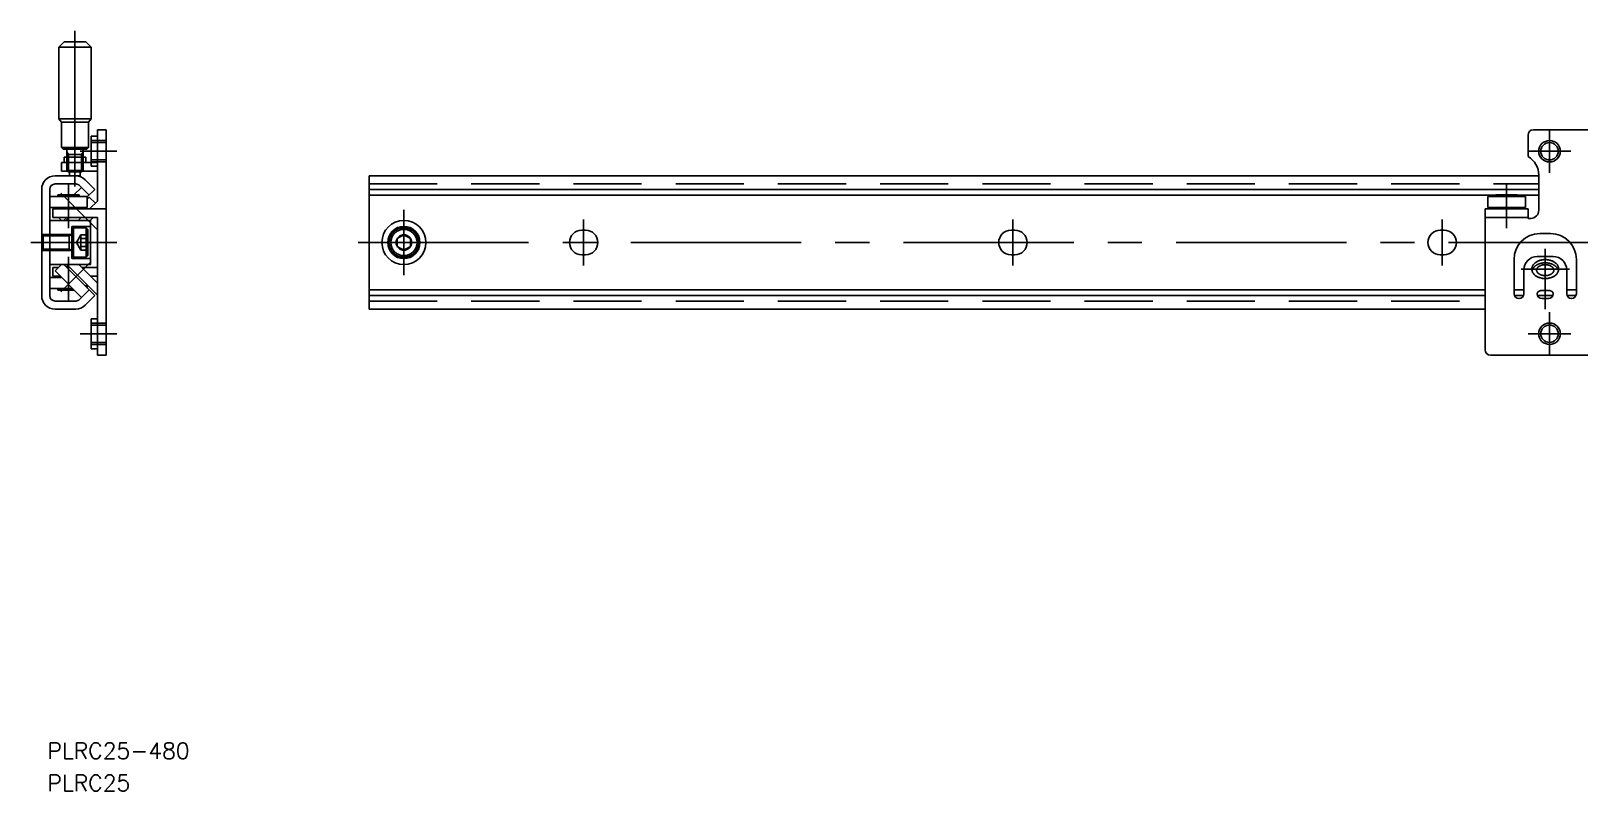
# Model space of a CAD drawing. Extents: x -63 to 482, y -102 to 39.
# Drawn here: x -63 to 225.5, y -102.2 to 39.4 of the extents above; entities that cross this region are included whole.
import ezdxf

# ---------------------------------------------------------------- set-up
doc = ezdxf.new("R2010")
doc.units = 0
doc.linetypes.add('CENTER', pattern=[50.8, 31.75, -6.35, 6.35, -6.35])
doc.linetypes.add('DASHED', pattern=[19.05, 12.7, -6.35])
doc.layers.get('0').update_dxf_attribs({"linetype": 'CONTINUOUS'})
doc.layers.add('CENTER', color=1, linetype='CONTINUOUS')
doc.styles.get("Standard").update_dxf_attribs({"font": 'txt.shx', "height": 3, "bigfont": 'bigfont.shx'})

# ---------------------------------------------------------------- blocks, each defined once
blk = doc.blocks.new('*U2')
at = {"color": 7, "linetype": 'CONTINUOUS'}
blk.add_text('PLRC25', height=3, dxfattribs=at).set_placement((-59.91, -102.17))
blk = doc.blocks.new('*U3')
at = {"color": 7, "linetype": 'CONTINUOUS'}
blk.add_text('PLRC25-480', height=3, dxfattribs=at).set_placement((-59.91, -96.17))

msp = doc.modelspace()

# ---------------------------------------------------------------- linework, layer by layer
at = {"color": 7, "linetype": 'CONTINUOUS'}
for p, q in [((-57.8, 36.41), (-56.8, 37.4)), ((-57.8, 23.04), (-57.8, 36.41)), ((-51.8, 36.41), (-57.8, 36.41)), ((-52.8, 37.4), (-56.8, 37.4)), ((-51.8, 36.41), (-52.8, 37.4)), ((-51.8, 23.04), (-51.8, 36.41)), ((-57.3, 22.4), (-57.8, 23.04)), ((-51.8, 23.04), (-57.8, 23.04)), ((-57.3, 22.4), (-57.3, 17.7)), ((-52.3, 22.4), (-57.3, 22.4)), ((-52.3, 22.4), (-51.8, 23.04)), ((-52.3, 17.7), (-52.3, 22.4)), ((-50.6, 7.71), (-50.6, 21)), ((-49, 21), (-50.6, 21)), ((-49, 21), (-49, -21)), ((231, 21), (217, 21)), ((-57, 17.4), (-57.3, 17.7)), ((-57.3, 17.7), (-52.3, 17.7)), ((-52.6, 17.4), (-57, 17.4)), ((-56.3, 17.4), (-56.3, 15.91)), ((-53.3, 17.4), (-53.3, 15.91)), ((-52.6, 17.4), (-52.3, 17.7)), ((-51.8, 19.8), (-51.8, 14.2)), ((-50.6, 19.8), (-51.8, 19.8)), ((216, 20), (216, 16)), ((-57.3, 14.91), (-51.8, 14.91)), ((-57.3, 13.31), (-57.3, 14.91)), ((-52.8, 15.91), (-56.8, 15.91)), ((-56.8, 15.91), (-56.8, 14.91)), ((-56.3, 16.4), (-53.3, 16.4)), ((-52.8, 15.91), (-52.8, 14.91)), ((-53.8, 12.4), (-58.5, 12.4)), ((-50.6, 13.31), (-57.3, 13.31)), ((-56.03, 13.15), (-56.2, 13.31)), ((-53.57, 13.15), (-56.03, 13.15)), ((-55.8, 12.4), (-55.8, 13.15)), ((-53.8, 12.4), (-53.8, 13.15)), ((-53.41, 13.31), (-53.57, 13.15)), ((-51.1, 9.9), (-52.87, 11.67)), ((-50.6, 14.2), (-51.8, 14.2)), ((0, 12.4), (218, 12.4)), ((0, 12.4), (0, -12.4)), ((218, 12.54), (218, 6)), ((-61, 9.9), (-61, -9.9)), ((-59.5, 9.9), (-59.5, -9.9)), ((-58.5, 10.9), (-54.64, 10.9)), ((-58, 8.85), (-54, 8.85)), ((-58, 8.85), (-58, 8.55)), ((-54.98, 8.85), (-53.57, 10.25)), ((-54, 8.85), (-54, 8.55)), ((-52.16, 8.84), (-53.93, 10.61)), ((-52.5, 8.5), (-51.1, 9.9)), ((0, 9.9), (218, 9.9)), ((0, 8.84), (218, 8.84)), ((210, 8.84), (210, 8.55)), ((214, 8.55), (214, 8.84)), ((-59.5, 8.55), (-52.5, 8.55)), ((-59.5, 6.55), (-52.5, 6.55)), ((-58.92, 6.25), (-49, 6.25)), ((-58.92, 6.25), (-58.92, 4.65)), ((-58.5, 6.55), (-58.5, 6.25)), ((-53.5, 6.25), (-53.5, 6.55)), ((-52.5, 8.55), (-52.5, 6.55)), ((-52.13, 8.45), (-52.5, 8.08)), ((-52.13, 8.45), (-51, 7.32)), ((-50.6, 7.71), (-52.06, 6.25)), ((216, 6.25), (208, 6.25)), ((208, 6.25), (208, -20)), ((215.5, 8.55), (208.5, 8.55)), ((208.5, 8.55), (208.5, 6.55)), ((208.5, 6.55), (215.5, 6.55)), ((209.5, 6.55), (209.5, 6.25)), ((214.5, 6.25), (214.5, 6.55)), ((215.5, 6.55), (215.5, 8.55)), ((216, 4.5), (216, 6.25)), ((-59.5, 4.1), (-51.9, 4.1)), ((-50.6, 4.65), (-58.92, 4.65)), ((-57.32, 4.1), (-57.87, 4.65)), ((-56.9, 4.1), (-56.35, 4.65)), ((-55.93, 4.65), (-56.48, 4.1)), ((-56.4, 4.6), (-56.19, 4.38)), ((-53.66, 4.65), (-54.21, 4.1)), ((-51.4, 4.65), (-51.95, 4.1)), ((-51.9, -4.1), (-51.9, 4.1)), ((-50.6, -21), (-50.6, 4.65)), ((216.5, 4.5), (216, 4.5)), ((6.5, 1.43), (5.26, 0.72)), ((5.26, 0.72), (5.26, -0.72)), ((7.74, 0.72), (6.5, 1.43)), ((7.74, -0.72), (7.74, 0.72)), ((39.65, 2.3), (40.35, 2.3)), ((119.65, 2.3), (120.35, 2.3)), ((199.65, 2.3), (200.35, 2.3)), ((218.2, 1.66), (220.2, 1.66)), ((5.26, -0.72), (6.5, -1.44)), ((6.5, -1.44), (7.74, -0.72)), ((39.65, -2.3), (40.35, -2.3)), ((119.65, -2.3), (120.35, -2.3)), ((199.65, -2.3), (200.35, -2.3)), ((217.7, -2.62), (220.7, -2.62)), ((-51.9, -4.1), (-59.5, -4.1)), ((-58.92, -6.25), (-58.92, -4.65)), ((-57.87, -4.65), (-58.92, -4.65)), ((-57.32, -4.1), (-58.52, -5.3)), ((-58.52, -5.3), (-53.57, -10.25)), ((-56.9, -4.1), (-51.1, -9.9)), ((-56.4, -4.6), (-56.12, -4.31)), ((-56.33, -4.1), (-50.6, -9.84)), ((-50.6, -7.57), (-54.07, -4.1)), ((-50.6, -4.65), (-53.52, -4.65)), ((213.4, -3.14), (213.4, -9.54)), ((215.2, -9.54), (215.2, -5.12)), ((223.2, -9.54), (223.2, -5.12)), ((225, -3.14), (225, -9.54)), ((-59.5, -6.55), (-57.28, -6.55)), ((-59.5, -8.55), (-55.28, -8.55)), ((-58.92, -6.25), (-57.58, -6.25)), ((-58.5, -6.55), (-58.5, -6.25)), ((-58, -8.55), (-58, -8.85)), ((-52.87, -8.13), (-52.58, -7.85)), ((-52.5, -7.93), (-52.5, -8.5)), ((-51.92, -6.25), (-50.6, -6.25)), ((-58.5, -10.9), (-54.64, -10.9)), ((-58, -8.85), (-54.98, -8.85)), ((-52.16, -8.84), (-53.93, -10.61)), ((-51.1, -9.9), (-52.87, -11.67)), ((0, -8.84), (208, -8.84)), ((0, -9.9), (208, -9.9)), ((213.4, -8.84), (215.2, -8.84)), ((213.48, -9.9), (215.12, -9.9)), ((217.78, -9.9), (220.62, -9.9)), ((219.81, -8.94), (218.6, -8.94)), ((218.6, -10.44), (219.8, -10.44)), ((223.2, -8.84), (225, -8.84)), ((223.28, -9.9), (224.92, -9.9)), ((-54.64, -12.4), (-58.5, -12.4)), ((-50.6, -14.2), (-51.8, -14.2)), ((-51.8, -14.2), (-51.8, -19.8)), ((0, -12.4), (208, -12.4)), ((-51.8, -19.8), (-50.6, -19.8)), ((-50.6, -21), (-49, -21)), ((209, -21), (271, -21))]:
    msp.add_line(p, q, dxfattribs=at)
at = {"color": 3, "linetype": 'DASHED'}
for p, q in [((-49, 19), (-51.8, 19)), ((-49, 18.62), (-51.8, 18.62)), ((-56.3, 15.91), (-56.3, 13.42)), ((-56.03, 15.91), (-56.03, 13.31)), ((-53.57, 15.91), (-53.57, 13.31)), ((-53.3, 15.91), (-53.3, 13.42)), ((-49, 15.38), (-51.8, 15.38)), ((-49, 15), (-51.8, 15)), ((-51.8, 14.91), (-50.6, 14.91)), ((-56.3, 13.42), (-53.3, 13.42)), ((-56.2, 13.31), (-56.3, 13.42)), ((-53.3, 13.42), (-53.41, 13.31)), ((0, 10.9), (218, 10.9)), ((210, 8.85), (210, 8.84)), ((210, 8.85), (214, 8.85)), ((214, 8.84), (214, 8.85)), ((-55.4, -3), (-55.4, 3)), ((-51.9, 3), (-55.4, 3)), ((216, 4.65), (208, 4.65)), ((-55.4, 1.5), (-61, 1.5)), ((-61, 1.23), (-60.73, 1.5)), ((-55.87, 1.23), (-61, 1.23)), ((-60.73, 1.5), (-60.73, -1.5)), ((-55.87, -1.5), (-55.87, 1.5)), ((-55.4, 1.5), (-55.87, 1.23)), ((-55.4, 2.45), (-55.1, 2.75)), ((-55.1, 2.75), (-55.1, -2.75)), ((-52.7, 2.75), (-55.1, 2.75)), ((-54.53, 0), (-53.7, 1.43)), ((-53.7, -1.44), (-53.7, 1.43)), ((-52.4, 1.43), (-53.7, 1.43)), ((-52.4, 0.72), (-53.7, 0.72)), ((-52.7, -2.75), (-52.7, 2.75)), ((-52.7, 2.75), (-52.4, 2.45)), ((-52.4, -2.45), (-52.4, 2.45)), ((-55.87, -1.23), (-61, -1.23)), ((-60.73, -1.5), (-61, -1.23)), ((-55.4, -1.5), (-61, -1.5)), ((-55.4, -1.5), (-55.87, -1.23)), ((-55.4, -2.45), (-55.1, -2.75)), ((-52.7, -2.75), (-55.1, -2.75)), ((-53.7, -1.44), (-54.53, 0)), ((-52.4, -0.72), (-53.7, -0.72)), ((-52.4, -1.44), (-53.7, -1.44)), ((-52.4, -2.45), (-52.7, -2.75)), ((-51.9, -3), (-55.4, -3)), ((0, -10.9), (208, -10.9)), ((-49, -15), (-51.8, -15)), ((-49, -15.38), (-51.8, -15.38)), ((-49, -18.62), (-51.8, -18.62)), ((-49, -19), (-51.8, -19))]:
    msp.add_line(p, q, dxfattribs=at)
at = {"color": 3, "linetype": 'CONTINUOUS'}
for p, q in [((-56.3, 16.87), (-56.03, 16.4)), ((-56.03, 16.4), (-56.03, 15.91)), ((-53.3, 16.87), (-53.57, 16.4)), ((-53.57, 16.4), (-53.57, 15.91)), ((-56.03, 13.31), (-56.03, 13.15)), ((-53.57, 13.31), (-53.57, 13.15))]:
    msp.add_line(p, q, dxfattribs=at)
at = {"color": 7, "linetype": 'CONTINUOUS'}
msp.add_lwpolyline([(220.8, -5.15), (220.8, -5.09), (220.8, -5.08), (220.8, -5.07), (220.8, -5.06), (220.8, -5.04), (220.8, -5.03), (220.79, -5.02), (220.79, -5.01), (220.79, -5), (220.79, -4.99), (220.78, -4.97), (220.78, -4.96), (220.77, -4.95), (220.77, -4.93), (220.76, -4.92), (220.75, -4.9), (220.74, -4.88), (220.73, -4.86), (220.72, -4.84), (220.71, -4.82), (220.69, -4.79), (220.68, -4.77), (220.66, -4.75), (220.65, -4.73), (220.64, -4.71), (220.62, -4.69), (220.61, -4.67), (220.6, -4.65), (220.58, -4.64), (220.57, -4.62), (220.56, -4.61), (220.55, -4.6), (220.53, -4.59), (220.51, -4.57), (220.5, -4.56), (220.47, -4.54), (220.45, -4.52), (220.43, -4.51), (220.4, -4.49), (220.37, -4.47), (220.34, -4.45), (220.31, -4.43), (220.28, -4.41), (220.25, -4.39), (220.22, -4.37), (220.2, -4.36), (220.17, -4.34), (220.15, -4.33), (220.12, -4.32), (220.1, -4.31), (220.08, -4.3), (220.06, -4.29), (220.04, -4.28), (220.01, -4.27), (219.98, -4.26), (219.95, -4.25), (219.92, -4.24), (219.88, -4.23), (219.85, -4.22), (219.81, -4.21), (219.76, -4.2), (219.72, -4.19), (219.68, -4.18), (219.64, -4.17), (219.61, -4.17), (219.57, -4.16), (219.54, -4.15), (219.51, -4.15), (219.48, -4.14), (219.45, -4.14), (219.43, -4.14), (219.4, -4.13), (219.37, -4.13), (219.34, -4.13), (219.31, -4.13), (219.27, -4.13), (219.23, -4.13), (219.19, -4.13), (219.14, -4.14), (219.09, -4.14), (219.04, -4.14), (218.99, -4.14), (218.94, -4.15), (218.89, -4.15), (218.85, -4.15), (218.81, -4.16), (218.77, -4.16), (218.73, -4.17), (218.69, -4.18), (218.66, -4.18), (218.63, -4.19), (218.6, -4.2), (218.57, -4.21), (218.54, -4.22), (218.5, -4.23), (218.46, -4.25), (218.43, -4.26), (218.38, -4.28), (218.34, -4.3), (218.3, -4.32), (218.25, -4.34), (218.21, -4.36), (218.16, -4.38), (218.12, -4.4), (218.09, -4.42), (218.05, -4.44), (218.02, -4.46), (218, -4.48), (217.97, -4.49), (217.95, -4.51), (217.93, -4.53), (217.91, -4.54), (217.89, -4.56), (217.87, -4.58), (217.86, -4.6), (217.84, -4.62), (217.82, -4.64), (217.8, -4.66), (217.78, -4.69), (217.76, -4.71), (217.74, -4.74), (217.72, -4.77), (217.71, -4.79), (217.69, -4.82), (217.68, -4.84), (217.66, -4.86), (217.65, -4.88), (217.64, -4.9), (217.64, -4.91), (217.63, -4.93), (217.62, -4.94), (217.62, -4.96), (217.62, -4.97), (217.61, -4.99), (217.61, -5), (217.61, -5.02), (217.61, -5.04), (217.6, -5.06), (217.6, -5.08), (217.6, -5.1), (217.6, -5.13), (217.6, -5.15), (217.6, -5.17), (217.6, -5.2), (217.6, -5.22), (217.6, -5.24), (217.6, -5.25), (217.6, -5.27), (217.61, -5.29), (217.61, -5.3), (217.61, -5.31), (217.62, -5.33), (217.62, -5.34), (217.63, -5.36), (217.63, -5.37), (217.64, -5.39), (217.65, -5.41), (217.66, -5.43), (217.68, -5.45), (217.69, -5.48), (217.71, -5.5), (217.72, -5.53), (217.74, -5.55), (217.75, -5.57), (217.77, -5.59), (217.78, -5.61), (217.79, -5.63), (217.81, -5.65), (217.82, -5.66), (217.83, -5.68), (217.85, -5.69), (217.86, -5.71), (217.88, -5.72), (217.89, -5.74), (217.91, -5.75), (217.94, -5.77), (217.96, -5.79), (217.99, -5.8), (218.02, -5.82), (218.05, -5.84), (218.08, -5.86), (218.11, -5.89), (218.15, -5.91), (218.18, -5.92), (218.21, -5.94), (218.24, -5.96), (218.26, -5.97), (218.29, -5.98), (218.31, -6), (218.34, -6.01), (218.36, -6.02), (218.38, -6.02), (218.41, -6.03), (218.43, -6.04), (218.46, -6.05), (218.5, -6.06), (218.53, -6.07), (218.57, -6.08), (218.61, -6.09), (218.65, -6.1), (218.7, -6.11), (218.74, -6.12), (218.79, -6.13), (218.83, -6.14), (218.87, -6.14), (218.91, -6.15), (218.94, -6.16), (218.97, -6.16), (219, -6.16), (219.03, -6.17), (219.06, -6.17), (219.09, -6.17), (219.12, -6.17), (219.15, -6.17), (219.18, -6.17), (219.22, -6.17), (219.25, -6.17), (219.3, -6.16), (219.34, -6.16), (219.38, -6.16), (219.43, -6.15), (219.48, -6.15), (219.52, -6.14), (219.57, -6.14), (219.61, -6.13), (219.64, -6.13), (219.68, -6.12), (219.71, -6.12), (219.74, -6.11), (219.77, -6.1), (219.79, -6.1), (219.82, -6.09), (219.84, -6.08), (219.87, -6.07), (219.9, -6.06), (219.93, -6.05), (219.96, -6.04), (220, -6.03), (220.03, -6.01), (220.07, -5.99), (220.11, -5.98), (220.15, -5.96), (220.19, -5.94), (220.22, -5.93), (220.25, -5.91), (220.28, -5.89), (220.31, -5.88), (220.33, -5.87), (220.36, -5.85), (220.37, -5.84), (220.39, -5.83), (220.41, -5.82), (220.43, -5.8), (220.44, -5.79), (220.46, -5.77), (220.48, -5.75), (220.5, -5.73), (220.52, -5.71), (220.54, -5.69), (220.56, -5.67), (220.59, -5.64), (220.61, -5.62), (220.63, -5.6), (220.65, -5.57), (220.66, -5.55), (220.68, -5.53), (220.69, -5.52), (220.71, -5.5), (220.72, -5.48), (220.73, -5.47), (220.73, -5.45), (220.74, -5.44), (220.74, -5.43), (220.75, -5.41), (220.76, -5.4), (220.76, -5.39), (220.76, -5.37), (220.77, -5.36), (220.77, -5.34), (220.78, -5.32), (220.78, -5.31), (220.78, -5.29), (220.79, -5.28), (220.79, -5.26), (220.79, -5.25), (220.79, -5.24), (220.79, -5.23), (220.8, -5.22), (220.8, -5.22), (220.8, -5.21), (220.8, -5.21), (220.8, -5.2), (220.8, -5.2), (220.8, -5.2), (220.8, -5.19), (220.8, -5.19), (220.8, -5.18), (220.8, -5.18), (220.8, -5.18), (220.8, -5.17), (220.8, -5.17), (220.8, -5.15)], dxfattribs=at)
for points in [[(216.7, -4.95, 0), (216.7, -5.04, 0), (216.71, -5.12, 0), (216.73, -5.21, 0), (216.75, -5.29, 0), (216.78, -5.38, 0), (216.81, -5.46, 0), (216.85, -5.54, 0), (216.89, -5.63, 0), (216.94, -5.7, 0), (217, -5.78, 0), (217.06, -5.86, 0), (217.12, -5.93, 0), (217.19, -6, 0), (217.27, -6.07, 0), (217.35, -6.14, 0), (217.43, -6.2, 0), (217.52, -6.26, 0), (217.61, -6.32, 0), (217.71, -6.37, 0), (217.81, -6.42, 0), (217.91, -6.47, 0), (218.02, -6.51, 0), (218.13, -6.55, 0), (218.24, -6.58, 0), (218.36, -6.61, 0), (218.47, -6.64, 0), (218.59, -6.66, 0), (218.71, -6.68, 0), (218.83, -6.7, 0), (218.96, -6.71, 0), (219.08, -6.71, 0), (219.2, -6.72, 0), (219.32, -6.71, 0), (219.44, -6.71, 0), (219.57, -6.7, 0), (219.69, -6.68, 0), (219.81, -6.66, 0), (219.93, -6.64, 0), (220.04, -6.61, 0), (220.16, -6.58, 0), (220.27, -6.55, 0), (220.38, -6.51, 0), (220.49, -6.47, 0), (220.59, -6.42, 0), (220.69, -6.37, 0), (220.79, -6.32, 0), (220.88, -6.26, 0), (220.97, -6.2, 0), (221.05, -6.14, 0), (221.13, -6.07, 0), (221.21, -6, 0), (221.28, -5.93, 0), (221.34, -5.86, 0), (221.41, -5.78, 0), (221.46, -5.7, 0), (221.51, -5.63, 0), (221.55, -5.54, 0), (221.59, -5.46, 0), (221.62, -5.38, 0), (221.65, -5.29, 0), (221.67, -5.21, 0), (221.69, -5.12, 0), (221.7, -5.04, 0), (221.7, -4.95, 0), (221.7, -4.86, 0), (221.69, -4.78, 0), (221.67, -4.69, 0), (221.65, -4.6, 0), (221.62, -4.52, 0), (221.59, -4.44, 0), (221.55, -4.35, 0), (221.51, -4.27, 0), (221.46, -4.19, 0), (221.41, -4.12, 0), (221.34, -4.04, 0), (221.28, -3.97, 0), (221.21, -3.9, 0), (221.13, -3.83, 0), (221.05, -3.76, 0), (220.97, -3.7, 0), (220.88, -3.64, 0), (220.79, -3.58, 0), (220.69, -3.53, 0), (220.59, -3.48, 0), (220.49, -3.43, 0), (220.38, -3.39, 0), (220.27, -3.35, 0), (220.16, -3.32, 0), (220.04, -3.28, 0), (219.93, -3.26, 0), (219.81, -3.23, 0), (219.69, -3.22, 0), (219.57, -3.2, 0), (219.44, -3.19, 0), (219.32, -3.18, 0), (219.2, -3.18, 0), (219.08, -3.18, 0), (218.96, -3.19, 0), (218.83, -3.2, 0), (218.71, -3.22, 0), (218.59, -3.23, 0), (218.47, -3.26, 0), (218.36, -3.28, 0), (218.24, -3.32, 0), (218.13, -3.35, 0), (218.02, -3.39, 0), (217.91, -3.43, 0), (217.81, -3.48, 0), (217.71, -3.53, 0), (217.61, -3.58, 0), (217.52, -3.64, 0), (217.43, -3.7, 0), (217.35, -3.76, 0), (217.27, -3.83, 0), (217.19, -3.9, 0), (217.12, -3.97, 0), (217.06, -4.04, 0), (217, -4.12, 0), (216.94, -4.19, 0), (216.89, -4.27, 0), (216.85, -4.35, 0), (216.81, -4.44, 0), (216.78, -4.52, 0), (216.75, -4.6, 0), (216.73, -4.69, 0), (216.71, -4.78, 0), (216.7, -4.86, 0), (216.7, -4.95, 0)], [(221.66, -5.25, 0), (221.65, -5.21, 0), (221.64, -5.17, 0), (221.63, -5.14, 0), (221.62, -5.1, 0), (221.6, -5.06, 0), (221.59, -5.02, 0), (221.57, -4.99, 0), (221.55, -4.95, 0), (221.53, -4.91, 0), (221.51, -4.88, 0), (221.49, -4.84, 0), (221.47, -4.81, 0), (221.45, -4.77, 0), (221.42, -4.74, 0), (221.4, -4.7, 0), (221.37, -4.67, 0), (221.34, -4.64, 0), (221.31, -4.6, 0), (221.28, -4.57, 0), (221.25, -4.54, 0), (221.22, -4.51, 0), (221.19, -4.48, 0), (221.15, -4.45, 0), (221.12, -4.42, 0), (221.08, -4.39, 0), (221.05, -4.36, 0), (221.01, -4.33, 0), (220.97, -4.3, 0), (220.93, -4.27, 0), (220.89, -4.25, 0), (220.85, -4.22, 0), (220.81, -4.2, 0), (220.77, -4.17, 0), (220.73, -4.15, 0), (220.68, -4.13, 0), (220.64, -4.1, 0), (220.59, -4.08, 0), (220.55, -4.06, 0), (220.5, -4.04, 0), (220.45, -4.02, 0), (220.41, -4, 0), (220.36, -3.98, 0), (220.31, -3.96, 0), (220.26, -3.95, 0), (220.21, -3.93, 0), (220.16, -3.92, 0), (220.11, -3.9, 0), (220.06, -3.89, 0), (220.01, -3.88, 0), (219.95, -3.86, 0), (219.9, -3.85, 0), (219.85, -3.84, 0), (219.8, -3.83, 0), (219.74, -3.82, 0), (219.69, -3.82, 0), (219.63, -3.81, 0), (219.58, -3.8, 0), (219.53, -3.8, 0), (219.47, -3.79, 0), (219.42, -3.79, 0), (219.36, -3.78, 0), (219.31, -3.78, 0), (219.25, -3.78, 0), (219.2, -3.78, 0), (219.15, -3.78, 0), (219.09, -3.78, 0), (219.04, -3.78, 0), (218.98, -3.79, 0), (218.93, -3.79, 0), (218.87, -3.8, 0), (218.82, -3.8, 0), (218.76, -3.81, 0), (218.71, -3.82, 0), (218.66, -3.82, 0), (218.6, -3.83, 0), (218.55, -3.84, 0), (218.5, -3.85, 0), (218.45, -3.86, 0), (218.39, -3.88, 0), (218.34, -3.89, 0), (218.29, -3.9, 0), (218.24, -3.92, 0), (218.19, -3.93, 0), (218.14, -3.95, 0), (218.09, -3.96, 0), (218.04, -3.98, 0), (217.99, -4, 0), (217.95, -4.02, 0), (217.9, -4.04, 0), (217.85, -4.06, 0), (217.81, -4.08, 0), (217.76, -4.1, 0), (217.72, -4.13, 0), (217.67, -4.15, 0), (217.63, -4.17, 0), (217.59, -4.2, 0), (217.55, -4.22, 0), (217.51, -4.25, 0), (217.47, -4.27, 0), (217.43, -4.3, 0), (217.39, -4.33, 0), (217.35, -4.36, 0), (217.32, -4.39, 0), (217.28, -4.42, 0), (217.25, -4.45, 0), (217.21, -4.48, 0), (217.18, -4.51, 0), (217.15, -4.54, 0), (217.12, -4.57, 0), (217.09, -4.6, 0), (217.06, -4.64, 0), (217.03, -4.67, 0), (217, -4.7, 0), (216.98, -4.74, 0), (216.95, -4.77, 0), (216.93, -4.81, 0), (216.91, -4.84, 0), (216.89, -4.88, 0), (216.87, -4.91, 0), (216.85, -4.95, 0), (216.83, -4.99, 0), (216.81, -5.02, 0), (216.8, -5.06, 0), (216.78, -5.1, 0), (216.77, -5.14, 0), (216.76, -5.17, 0), (216.75, -5.21, 0), (216.74, -5.25, 0)], [(218.6, -8.94, 0), (218.59, -8.94, 0), (218.58, -8.94, 0), (218.57, -8.94, 0), (218.56, -8.94, 0), (218.55, -8.94, 0), (218.53, -8.94, 0), (218.52, -8.94, 0), (218.51, -8.94, 0), (218.5, -8.95, 0), (218.49, -8.95, 0), (218.48, -8.95, 0), (218.47, -8.95, 0), (218.46, -8.95, 0), (218.45, -8.95, 0), (218.44, -8.95, 0), (218.43, -8.95, 0), (218.42, -8.96, 0), (218.41, -8.96, 0), (218.4, -8.96, 0), (218.38, -8.96, 0), (218.37, -8.96, 0), (218.36, -8.96, 0), (218.35, -8.97, 0), (218.34, -8.97, 0), (218.33, -8.97, 0), (218.32, -8.97, 0), (218.31, -8.98, 0), (218.3, -8.98, 0), (218.29, -8.98, 0), (218.28, -8.98, 0), (218.27, -8.99, 0), (218.26, -8.99, 0), (218.25, -8.99, 0), (218.24, -8.99, 0), (218.23, -9, 0), (218.22, -9, 0), (218.21, -9, 0), (218.2, -9.01, 0), (218.19, -9.01, 0), (218.18, -9.01, 0), (218.17, -9.02, 0), (218.16, -9.02, 0), (218.15, -9.03, 0), (218.14, -9.03, 0), (218.13, -9.03, 0), (218.13, -9.04, 0), (218.12, -9.04, 0), (218.11, -9.05, 0), (218.1, -9.05, 0), (218.09, -9.05, 0), (218.08, -9.06, 0), (218.07, -9.06, 0), (218.06, -9.07, 0), (218.05, -9.07, 0), (218.05, -9.08, 0), (218.04, -9.08, 0), (218.03, -9.09, 0), (218.02, -9.09, 0), (218.01, -9.1, 0), (218, -9.1, 0), (218, -9.11, 0), (217.99, -9.11, 0), (217.98, -9.12, 0), (217.97, -9.12, 0), (217.96, -9.13, 0), (217.96, -9.13, 0), (217.95, -9.14, 0), (217.94, -9.14, 0), (217.93, -9.15, 0), (217.93, -9.16, 0), (217.92, -9.16, 0), (217.91, -9.17, 0), (217.91, -9.17, 0), (217.9, -9.18, 0), (217.89, -9.19, 0), (217.89, -9.19, 0), (217.88, -9.2, 0), (217.87, -9.2, 0), (217.87, -9.21, 0), (217.86, -9.22, 0), (217.85, -9.22, 0), (217.85, -9.23, 0), (217.84, -9.24, 0), (217.84, -9.24, 0), (217.83, -9.25, 0), (217.82, -9.25, 0), (217.82, -9.26, 0), (217.81, -9.27, 0), (217.81, -9.27, 0), (217.8, -9.28, 0), (217.8, -9.29, 0), (217.79, -9.3, 0), (217.79, -9.3, 0), (217.78, -9.31, 0), (217.78, -9.32, 0), (217.78, -9.32, 0), (217.77, -9.33, 0), (217.77, -9.34, 0), (217.76, -9.34, 0), (217.76, -9.35, 0), (217.75, -9.36, 0), (217.75, -9.37, 0), (217.75, -9.37, 0), (217.75, -9.38, 0), (217.74, -9.39, 0), (217.74, -9.4, 0), (217.74, -9.4, 0), (217.73, -9.41, 0), (217.73, -9.42, 0), (217.73, -9.42, 0), (217.72, -9.43, 0), (217.72, -9.44, 0), (217.72, -9.45, 0), (217.72, -9.45, 0), (217.72, -9.46, 0), (217.71, -9.47, 0), (217.71, -9.48, 0), (217.71, -9.48, 0), (217.71, -9.49, 0), (217.71, -9.5, 0), (217.71, -9.51, 0), (217.7, -9.52, 0), (217.7, -9.52, 0), (217.7, -9.53, 0), (217.7, -9.54, 0), (217.7, -9.55, 0), (217.7, -9.55, 0), (217.7, -9.56, 0)], [(220.7, -9.56, 0), (220.7, -9.55, 0), (220.7, -9.54, 0), (220.7, -9.53, 0), (220.7, -9.53, 0), (220.7, -9.52, 0), (220.7, -9.51, 0), (220.69, -9.5, 0), (220.69, -9.5, 0), (220.69, -9.49, 0), (220.69, -9.48, 0), (220.69, -9.47, 0), (220.69, -9.47, 0), (220.69, -9.46, 0), (220.68, -9.45, 0), (220.68, -9.44, 0), (220.68, -9.44, 0), (220.68, -9.43, 0), (220.67, -9.42, 0), (220.67, -9.41, 0), (220.67, -9.41, 0), (220.67, -9.4, 0), (220.66, -9.39, 0), (220.66, -9.39, 0), (220.66, -9.38, 0), (220.65, -9.37, 0), (220.65, -9.36, 0), (220.65, -9.36, 0), (220.64, -9.35, 0), (220.64, -9.34, 0), (220.63, -9.33, 0), (220.63, -9.33, 0), (220.63, -9.32, 0), (220.62, -9.31, 0), (220.62, -9.31, 0), (220.61, -9.3, 0), (220.61, -9.29, 0), (220.6, -9.29, 0), (220.6, -9.28, 0), (220.59, -9.27, 0), (220.59, -9.27, 0), (220.58, -9.26, 0), (220.58, -9.25, 0), (220.57, -9.25, 0), (220.57, -9.24, 0), (220.56, -9.23, 0), (220.56, -9.23, 0), (220.55, -9.22, 0), (220.54, -9.21, 0), (220.54, -9.21, 0), (220.53, -9.2, 0), (220.52, -9.2, 0), (220.52, -9.19, 0), (220.51, -9.18, 0), (220.5, -9.18, 0), (220.5, -9.17, 0), (220.49, -9.17, 0), (220.48, -9.16, 0), (220.48, -9.15, 0), (220.47, -9.15, 0), (220.46, -9.14, 0), (220.46, -9.14, 0), (220.45, -9.13, 0), (220.44, -9.13, 0), (220.43, -9.12, 0), (220.43, -9.12, 0), (220.42, -9.11, 0), (220.41, -9.11, 0), (220.4, -9.1, 0), (220.39, -9.1, 0), (220.38, -9.09, 0), (220.38, -9.09, 0), (220.37, -9.08, 0), (220.36, -9.08, 0), (220.35, -9.07, 0), (220.34, -9.07, 0), (220.33, -9.06, 0), (220.32, -9.06, 0), (220.32, -9.05, 0), (220.31, -9.05, 0), (220.3, -9.05, 0), (220.29, -9.04, 0), (220.28, -9.04, 0), (220.27, -9.03, 0), (220.26, -9.03, 0), (220.25, -9.03, 0), (220.24, -9.02, 0), (220.23, -9.02, 0), (220.22, -9.01, 0), (220.22, -9.01, 0), (220.21, -9.01, 0), (220.19, -9, 0), (220.19, -9, 0), (220.18, -9, 0), (220.17, -8.99, 0), (220.16, -8.99, 0), (220.15, -8.99, 0), (220.14, -8.99, 0), (220.13, -8.98, 0), (220.12, -8.98, 0), (220.11, -8.98, 0), (220.1, -8.98, 0), (220.09, -8.97, 0), (220.07, -8.97, 0), (220.06, -8.97, 0), (220.05, -8.97, 0), (220.04, -8.96, 0), (220.03, -8.96, 0), (220.02, -8.96, 0), (220.01, -8.96, 0), (220, -8.96, 0), (219.99, -8.96, 0), (219.98, -8.95, 0), (219.97, -8.95, 0), (219.96, -8.95, 0), (219.95, -8.95, 0), (219.94, -8.95, 0), (219.93, -8.95, 0), (219.92, -8.95, 0), (219.91, -8.95, 0), (219.9, -8.94, 0), (219.88, -8.94, 0), (219.88, -8.94, 0), (219.86, -8.94, 0), (219.85, -8.94, 0), (219.84, -8.94, 0), (219.83, -8.94, 0), (219.82, -8.94, 0), (219.81, -8.94, 0)]]:
    msp.add_polyline3d(points, dxfattribs=at)
at = {"color": 3, "linetype": 'CONTINUOUS'}
for centre in [(220, 17), (220, -17)]:
    msp.add_circle(centre, 2, dxfattribs=at)
at = {"color": 7, "linetype": 'CONTINUOUS'}
for centre, radius in [((220, 17), 1.62), ((6.5, 0), 4.1), ((6.5, 0), 3), ((6.5, 0), 2.75), ((6.5, 0), 2.45), ((6.5, 0), 1.44), ((220, -17), 1.62)]:
    msp.add_circle(centre, radius, dxfattribs=at)
for centre, radius, start, end in [((217, 20), 1, 90, 180), ((214, 12.54), 4, 0, 60), ((-58.5, 9.9), 2.5, 90, 180), ((-54.64, 9.9), 2.5, 44.9999, 90), ((-58.5, 9.9), 1, 90, 180), ((-54.64, 9.9), 1, 44.9999, 90), ((216.5, 6), 1.5, 270, 0), ((39.65, 0), 2.3, 90, 270), ((40.35, 0), 2.3, 270, 90), ((119.65, 0), 2.3, 90, 270), ((120.35, 0), 2.3, 270, 90), ((199.65, 0), 2.3, 90, 270), ((200.35, 0), 2.3, 270, 90), ((218.2, -3.14), 4.8, 90, 180), ((220.2, -3.14), 4.8, 0, 90), ((217.7, -5.12), 2.5, 90, 180), ((220.7, -5.12), 2.5, 0, 90), ((-58.5, -9.9), 2.5, 180, 270), ((-58.5, -9.9), 1, 180, 270), ((-54.64, -9.9), 1, 270, 315.0001), ((214.3, -9.54), 0.9, 180, 0), ((218.6, -9.54), 0.9, 181.5292, 270), ((219.8, -9.54), 0.9, 270, 358.7317), ((224.1, -9.54), 0.9, 180, 360), ((-54.64, -9.9), 2.5, 270, 315.0001), ((209, -20), 1, 180, 270)]:
    msp.add_arc(centre, radius, start, end, dxfattribs=at)
at = {"layer": 'CENTER', "color": 1, "linetype": 'CENTER'}
for p, q in [((-54.8, 10.4), (-54.8, 39.4)), ((220, 21), (220, 13)), ((-47, 17), (-53.8, 17)), ((216, 17), (224, 17)), ((-50.75, 2.48), (-57.46, 9.19)), ((-56, 10.85), (-56, 2.65)), ((212, 10.85), (212, 2.65)), ((6.5, 6.1), (6.5, -6.1)), ((40, 4.3), (40, -4.3)), ((120, 4.3), (120, -4.3)), ((200, 4.3), (200, -4.3)), ((-63, 0), (-47, 0)), ((-2, 0), (482, 0)), ((-56, -2.65), (-56, -10.85)), ((219.2, -1.18), (219.2, -12.44)), ((-57.46, -9.19), (-51.81, -3.54)), ((214.7, -4.95), (223.7, -4.95)), ((220, -13), (220, -21)), ((-53.8, -17), (-47, -17)), ((216, -17), (224, -17))]:
    msp.add_line(p, q, dxfattribs=at)

# ---------------------------------------------------------------- block references
at = {"color": 7, "linetype": 'CONTINUOUS'}
for name in ['*U3', '*U2']:
    msp.add_blockref(name, (0, 0), dxfattribs=at)

doc.saveas('drawing.dxf')
